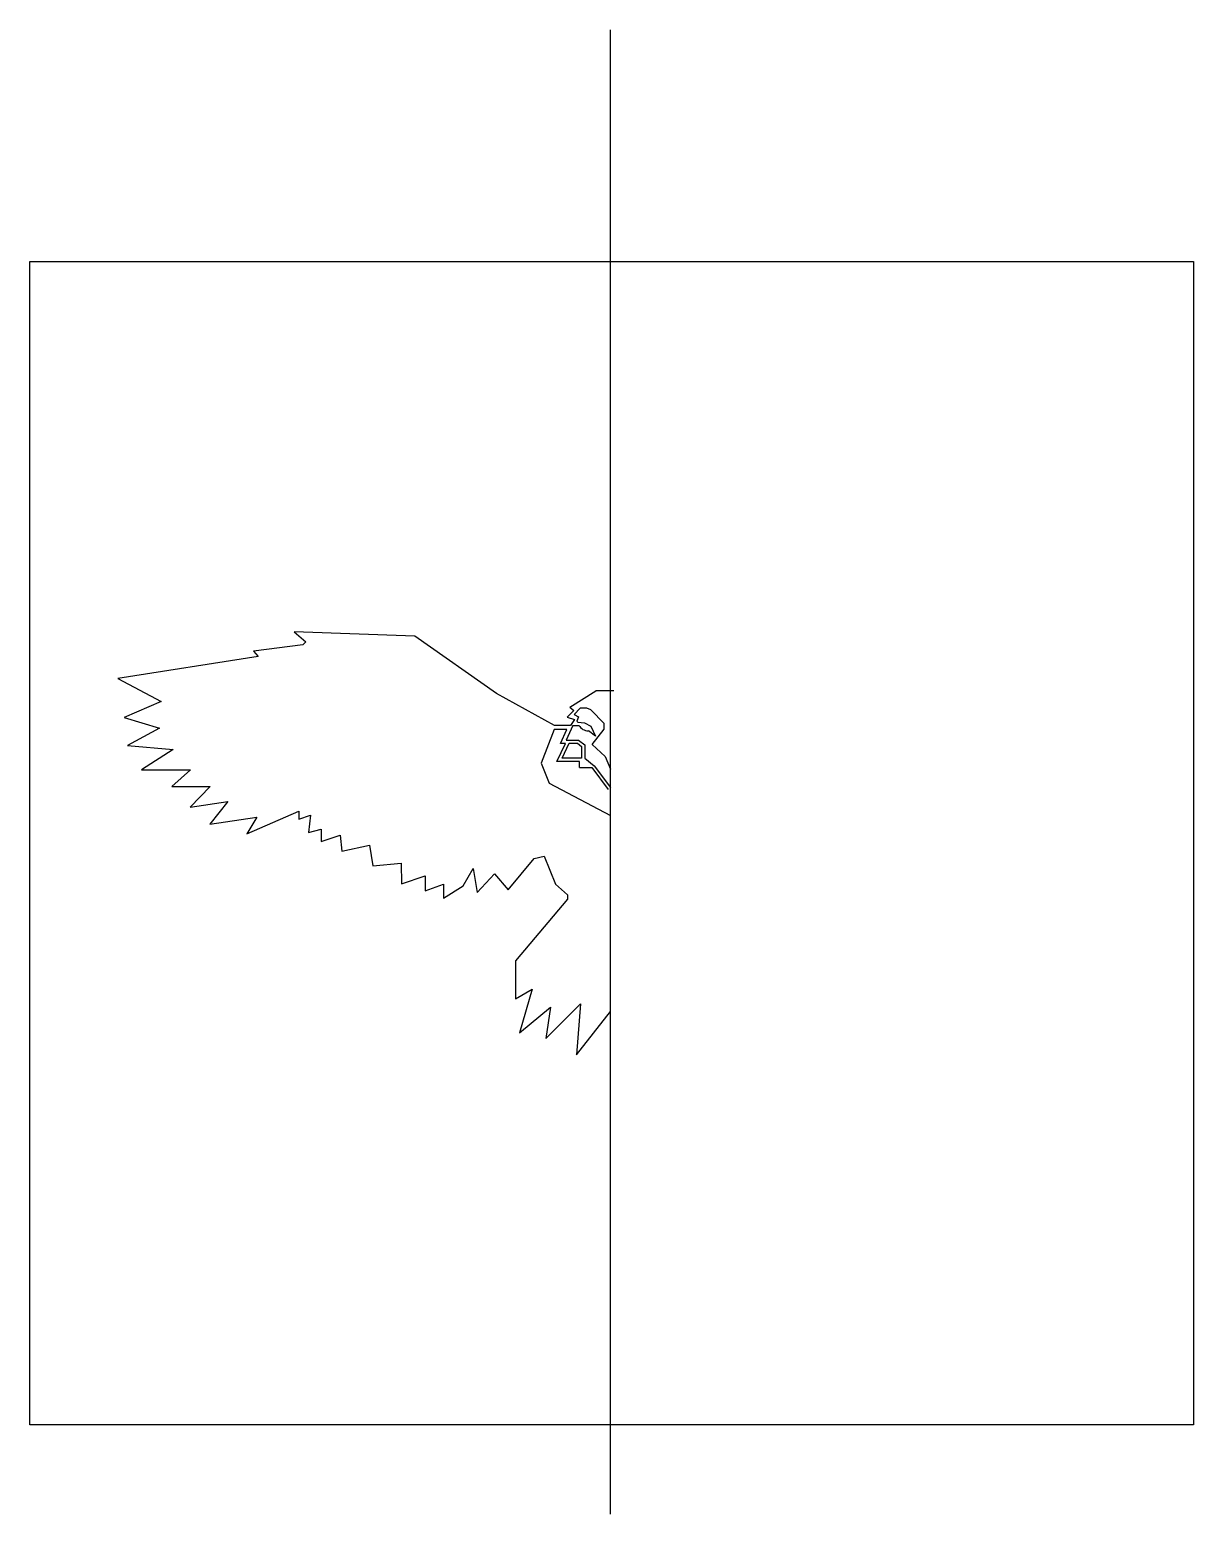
# Model space of a CAD drawing. Header units: millimetres. Extents: x 1855 to 3382, y 993 to 2942.
import ezdxf

# ---------------------------------------------------------------- set-up
doc = ezdxf.new("R2010")
doc.units = ezdxf.units.MM
doc.layers.add('contorno', color=1, linetype='Continuous')
picture_1 = doc.add_image_def('image1.jpg', size_in_pixel=(378, 378))

msp = doc.modelspace()

# ---------------------------------------------------------------- linework, layer by layer
at = {"layer": 'contorno'}
for p, q in [((2617.2, 993.1), (2617.2, 2941.5)), ((2360.5, 2145.5), (2202.3, 2151.1)), ((2202.3, 2151.1), (2217.3, 2138.3)), ((2467.4, 2070.5), (2360.5, 2145.5)), ((2213.5, 2134.4), (2148.7, 2125.7)), ((2148.7, 2125.7), (2154.7, 2119.1)), ((2217.3, 2138.3), (2213.5, 2134.4)), ((2154.7, 2119.1), (1970.7, 2090)), ((1970.7, 2090), (2027.5, 2059.9)), ((2543.8, 2028.5), (2467.4, 2070.5)), ((2563.9, 2052.6), (2597.8, 2073.9)), ((2621.7, 2073.9), (2597.8, 2073.9)), ((2027.5, 2059.9), (1978.9, 2038.7)), ((2569, 2048), (2560.2, 2039.4)), ((2563.9, 2052.6), (2569, 2048)), ((2577.4, 2051.1), (2569.5, 2042.9)), ((2586, 2051.1), (2577.4, 2051.1)), ((2591.3, 2049.1), (2586, 2051.1)), ((2609, 2031.1), (2591.3, 2049.1)), ((1978.9, 2038.7), (2025.2, 2024.7)), ((2564.9, 2028.5), (2543.8, 2028.5)), ((2567.6, 2028.2), (2558.8, 2009.3)), ((2560.2, 2039.4), (2570.1, 2036.2)), ((2570.1, 2036.2), (2564.9, 2028.5)), ((2567.6, 2028.2), (2575.7, 2028.5)), ((2569.5, 2042.9), (2575.2, 2039.7)), ((2575.2, 2039.7), (2572.8, 2034.2)), ((2572.8, 2034.2), (2574.2, 2032.5)), ((2574.2, 2032.5), (2583.1, 2031.8)), ((2583.1, 2031.8), (2591.3, 2027.3)), ((2591.3, 2027.3), (2597.7, 2014.4)), ((2609, 2023.5), (2609, 2031.1)), ((2025.2, 2024.7), (1983.2, 2002.1)), ((2543.2, 2023.2), (2526, 1979.1)), ((2559.8, 2023.2), (2543.2, 2023.2)), ((2551.4, 2004.8), (2559.8, 2023.2)), ((2558.8, 2009.3), (2575.4, 2009.3)), ((2575.4, 2009.3), (2583.4, 2002.9)), ((2597.7, 2014.4), (2588.1, 2021.4)), ((2593, 2003.3), (2609, 2023.5)), ((1983.2, 2002.1), (2043.2, 1996.8)), ((2043.2, 1996.8), (2001.9, 1970)), ((2546.8, 1981), (2558.2, 2004.8)), ((2558.2, 2004.8), (2551.4, 2004.8)), ((2553.7, 1985.3), (2563.1, 2005)), ((2563.1, 2005), (2573.9, 2005)), ((2573.9, 2005), (2579.1, 2000.8)), ((2579.1, 2000.8), (2579.1, 1985.3)), ((2583.4, 2002.9), (2583.4, 1985.3)), ((2593, 2003.3), (2610, 1987.8)), ((2610, 1987.8), (2617.2, 1970.9)), ((2001.9, 1970), (2066, 1970)), ((2066, 1970), (2041.7, 1948.4)), ((2526, 1979.1), (2536.8, 1952.8)), ((2576.7, 1981), (2546.8, 1981)), ((2579.1, 1985.3), (2553.7, 1985.3)), ((2576.7, 1973.1), (2576.7, 1981)), ((2576.7, 1973.1), (2592.5, 1973.1)), ((2583.4, 1985.3), (2595.7, 1975.5)), ((2592.5, 1973.1), (2614, 1944.4)), ((2595.7, 1975.5), (2617.2, 1946.8)), ((2041.7, 1948.4), (2092, 1948.4)), ((2092, 1948.4), (2065.5, 1921)), ((2536.8, 1952.8), (2617.2, 1910.4)), ((2065.5, 1921), (2115, 1928.5)), ((2115, 1928.5), (2091.5, 1898.9)), ((2140.1, 1886.2), (2208.1, 1915.8)), ((2208.1, 1915.8), (2208.1, 1905.4)), ((2208.1, 1905.4), (2223.4, 1910.5)), ((2223.4, 1910.5), (2220.7, 1887.8)), ((2091.5, 1898.9), (2153.1, 1908.2)), ((2153.1, 1908.2), (2140.1, 1886.2)), ((2220.7, 1887.8), (2237.7, 1892.4)), ((2237.7, 1892.4), (2237.7, 1876)), ((2237.7, 1876), (2262.3, 1884.5)), ((2262.3, 1884.5), (2264.8, 1863.3)), ((2264.8, 1863.3), (2300.8, 1871.1)), ((2300.8, 1871.1), (2305.5, 1844.2)), ((2482.9, 1812.6), (2517, 1853.6)), ((2517, 1853.6), (2530, 1857)), ((2530, 1857), (2545, 1820.3)), ((2305.5, 1844.2), (2342.5, 1847.8)), ((2342.5, 1847.8), (2343.1, 1820.6)), ((2423.9, 1817.7), (2437.1, 1840.5)), ((2437.1, 1840.5), (2442.4, 1809.2)), ((2442.4, 1809.2), (2464.8, 1833.5)), ((2464.8, 1833.5), (2482.9, 1812.6)), ((2343.1, 1820.6), (2373.8, 1831.1)), ((2373.8, 1831.1), (2373.8, 1811.2)), ((2373.8, 1811.2), (2397.9, 1820)), ((2397.9, 1820), (2397.9, 1801.9)), ((2397.9, 1801.9), (2423.9, 1817.7)), ((2545, 1820.3), (2560.9, 1806.3)), ((2560.9, 1800.6), (2492.6, 1719.6)), ((2560.9, 1806.3), (2560.9, 1800.6)), ((2492.6, 1719.6), (2492.6, 1669.4)), ((2492.6, 1669.4), (2514.6, 1682.4)), ((2514.6, 1682.4), (2497.8, 1625.2)), ((2497.8, 1625.2), (2538.3, 1658.5)), ((2532.3, 1617.7), (2577.7, 1663.2)), ((2538.3, 1658.5), (2532.3, 1617.7)), ((2577.7, 1663.2), (2572.6, 1596.3)), ((2572.6, 1596.3), (2617.2, 1652.9))]:
    msp.add_line(p, q, dxfattribs=at)
msp.add_arc((2587.8, 2035.2), 13.8, 208.978, 270.9997, dxfattribs=at)

# ---------------------------------------------------------------- pictures from other files: only their frames are drawn
image = msp.add_image(picture_1, insert=(1855.1, 1110.4), size_in_units=(1526.9, 1526.9))
image.dxf.flags = 7

doc.saveas('drawing.dxf')
